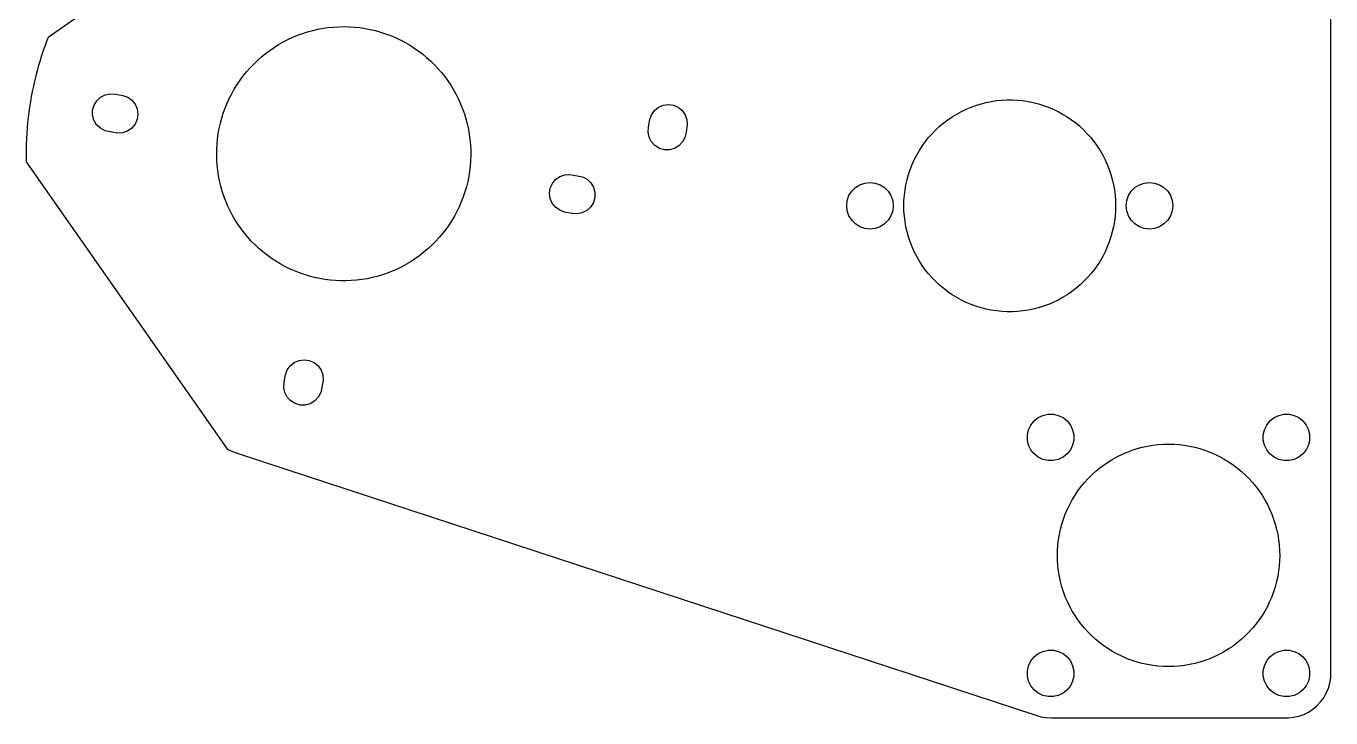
# Model space of a CAD drawing. Header units: metres. Extents: x -114 to 9, y -244 to -120.
# Drawn here: x -113.9 to 9.3, y -243.6 to -178.3 of the extents above; entities that cross this region are included whole.
import ezdxf

# ---------------------------------------------------------------- set-up
doc = ezdxf.new("R2010")
doc.units = ezdxf.units.M

msp = doc.modelspace()

# ---------------------------------------------------------------- linework, layer by layer
for p, q in [((-81.2225, -157.945), (-111.828, -179.375)), ((9.33646, -239.325), (9.33646, -173.325)), ((-86.8357, -178.704), (-86.3491, -178.592)), ((-86.3491, -178.592), (-85.8583, -178.5)), ((-85.8583, -178.5), (-85.3641, -178.429)), ((-85.3641, -178.429), (-84.8673, -178.379)), ((-84.8673, -178.379), (-84.3689, -178.349)), ((-84.3689, -178.349), (-83.8697, -178.34)), ((-83.8697, -178.34), (-83.3706, -178.352)), ((-83.3706, -178.352), (-82.8723, -178.385)), ((-82.8723, -178.385), (-82.3759, -178.438)), ((-82.3759, -178.438), (-81.8821, -178.512)), ((-81.8821, -178.512), (-81.3918, -178.606)), ((-81.3918, -178.606), (-80.9059, -178.721)), ((-111.938, -179.657), (-112.112, -180.125)), ((-111.828, -179.375), (-111.938, -179.657)), ((-90.0539, -180.036), (-89.6199, -179.789)), ((-89.6199, -179.789), (-89.1761, -179.56)), ((-89.1761, -179.56), (-88.7231, -179.35)), ((-88.7231, -179.35), (-88.2617, -179.159)), ((-88.2617, -179.159), (-87.7928, -178.988)), ((-87.7928, -178.988), (-87.3172, -178.836)), ((-87.3172, -178.836), (-86.8357, -178.704)), ((-80.9059, -178.721), (-80.4251, -178.856)), ((-80.4251, -178.856), (-79.9504, -179.01)), ((-79.9504, -179.01), (-79.4825, -179.185)), ((-79.4825, -179.185), (-79.0223, -179.378)), ((-79.0223, -179.378), (-78.5705, -179.591)), ((-78.5705, -179.591), (-78.128, -179.822)), ((-78.128, -179.822), (-77.6954, -180.071)), ((-112.437, -181.071), (-112.587, -181.548)), ((-112.278, -180.597), (-112.437, -181.071)), ((-112.112, -180.125), (-112.278, -180.597)), ((-91.6761, -181.197), (-91.289, -180.882)), ((-91.289, -180.882), (-90.8892, -180.583)), ((-90.8892, -180.583), (-90.4772, -180.3)), ((-90.4772, -180.3), (-90.0539, -180.036)), ((-77.6954, -180.071), (-77.2736, -180.339)), ((-77.2736, -180.339), (-76.8633, -180.623)), ((-76.8633, -180.623), (-76.4652, -180.924)), ((-76.4652, -180.924), (-76.0799, -181.242)), ((-112.73, -182.027), (-112.864, -182.509)), ((-112.587, -181.548), (-112.73, -182.027)), ((-93.0835, -182.611), (-92.7541, -182.236)), ((-92.7541, -182.236), (-92.4093, -181.875)), ((-92.4093, -181.875), (-92.0497, -181.528)), ((-92.0497, -181.528), (-91.6761, -181.197)), ((-76.0799, -181.242), (-75.7082, -181.575)), ((-75.7082, -181.575), (-75.3507, -181.924)), ((-75.3507, -181.924), (-75.008, -182.287)), ((-75.008, -182.287), (-74.6807, -182.664)), ((-113.109, -183.478), (-113.219, -183.966)), ((-112.991, -182.992), (-113.109, -183.478)), ((-112.864, -182.509), (-112.991, -182.992)), ((-93.9745, -183.814), (-93.6943, -183.401)), ((-93.6943, -183.401), (-93.3971, -182.999)), ((-93.3971, -182.999), (-93.0835, -182.611)), ((-74.6807, -182.664), (-74.3694, -183.054)), ((-74.3694, -183.054), (-74.0746, -183.457)), ((-74.0746, -183.457), (-73.7968, -183.872)), ((-113.321, -184.455), (-113.415, -184.946)), ((-113.219, -183.966), (-113.321, -184.455)), ((-106.872, -184.998), (-106.436, -184.774)), ((-106.436, -184.774), (-105.956, -184.676)), ((-105.956, -184.676), (-105.467, -184.711)), ((-105.467, -184.711), (-104.771, -184.834)), ((-104.771, -184.834), (-104.309, -185)), ((-94.7087, -185.118), (-94.4821, -184.674)), ((-94.4821, -184.674), (-94.2372, -184.238)), ((-94.2372, -184.238), (-93.9745, -183.814)), ((-73.7968, -183.872), (-73.5364, -184.298)), ((-73.5364, -184.298), (-73.2941, -184.735)), ((-73.2941, -184.735), (-73.0701, -185.181)), ((-113.579, -185.933), (-113.648, -186.428)), ((-113.501, -185.439), (-113.579, -185.933)), ((-113.415, -184.946), (-113.501, -185.439)), ((-107.622, -186.221), (-107.488, -185.749)), ((-107.488, -185.749), (-107.232, -185.331)), ((-107.232, -185.331), (-106.872, -184.998)), ((-104.309, -185), (-103.91, -185.284)), ((-103.91, -185.284), (-103.602, -185.666)), ((-103.602, -185.666), (-103.408, -186.116)), ((-95.2748, -186.504), (-95.1054, -186.035)), ((-95.1054, -186.035), (-94.9165, -185.572)), ((-94.9165, -185.572), (-94.7087, -185.118)), ((-73.0701, -185.181), (-72.8648, -185.636)), ((-72.8648, -185.636), (-72.6787, -186.099)), ((-54.5559, -186.256), (-54.1744, -185.948)), ((-54.1744, -185.948), (-53.7241, -185.754)), ((-53.7241, -185.754), (-53.2382, -185.689)), ((-53.2382, -185.689), (-52.7528, -185.758)), ((-52.7528, -185.758), (-52.3039, -185.955)), ((-52.3039, -185.955), (-51.9249, -186.266)), ((-25.1129, -186.135), (-24.6534, -185.941)), ((-24.6534, -185.941), (-24.1849, -185.771)), ((-24.1849, -185.771), (-23.7084, -185.624)), ((-23.7084, -185.624), (-23.2252, -185.501)), ((-23.2252, -185.501), (-22.7365, -185.402)), ((-22.7365, -185.402), (-22.2434, -185.328)), ((-22.2434, -185.328), (-21.7473, -185.278)), ((-21.7473, -185.278), (-21.2493, -185.253)), ((-21.2493, -185.253), (-20.7507, -185.253)), ((-20.7507, -185.253), (-20.2527, -185.278)), ((-20.2527, -185.278), (-19.7566, -185.328)), ((-19.7566, -185.328), (-19.2635, -185.402)), ((-19.2635, -185.402), (-18.7748, -185.501)), ((-18.7748, -185.501), (-18.2916, -185.624)), ((-18.2916, -185.624), (-17.8151, -185.771)), ((-17.8151, -185.771), (-17.3466, -185.941)), ((-17.3466, -185.941), (-16.8871, -186.135)), ((-113.709, -186.924), (-113.762, -187.421)), ((-113.648, -186.428), (-113.709, -186.924)), ((-107.624, -186.711), (-107.622, -186.221)), ((-107.494, -187.183), (-107.624, -186.711)), ((-107.24, -187.603), (-107.494, -187.183)), ((-103.412, -187.087), (-103.609, -187.536)), ((-103.344, -186.602), (-103.412, -187.087)), ((-103.408, -186.116), (-103.344, -186.602)), ((-95.5543, -187.463), (-95.4245, -186.981)), ((-95.4245, -186.981), (-95.2748, -186.504)), ((-72.6787, -186.099), (-72.512, -186.57)), ((-72.512, -186.57), (-72.3651, -187.047)), ((-72.3651, -187.047), (-72.2381, -187.53)), ((-55.1288, -187.813), (-55.006, -187.116)), ((-55.006, -187.116), (-54.8401, -186.655)), ((-54.8401, -186.655), (-54.5559, -186.256)), ((-51.9249, -186.266), (-51.6437, -186.667)), ((-51.6437, -186.667), (-51.4813, -187.13)), ((-51.4813, -187.13), (-51.4497, -187.619)), ((-27.2349, -187.432), (-26.8374, -187.131)), ((-26.8374, -187.131), (-26.4255, -186.85)), ((-26.4255, -186.85), (-26, -186.59)), ((-26, -186.59), (-25.5621, -186.351)), ((-25.5621, -186.351), (-25.1129, -186.135)), ((-16.8871, -186.135), (-16.4379, -186.351)), ((-16.4379, -186.351), (-16, -186.59)), ((-16, -186.59), (-15.5745, -186.85)), ((-15.5745, -186.85), (-15.1626, -187.131)), ((-15.1626, -187.131), (-14.7651, -187.432)), ((-113.843, -188.418), (-113.871, -188.917)), ((-113.807, -187.919), (-113.843, -188.418)), ((-113.762, -187.421), (-113.807, -187.919)), ((-106.883, -187.939), (-107.24, -187.603)), ((-106.449, -188.166), (-106.883, -187.939)), ((-105.969, -188.268), (-106.449, -188.166)), ((-105.273, -188.391), (-105.969, -188.268)), ((-104.784, -188.359), (-105.273, -188.391)), ((-104.321, -188.197), (-104.784, -188.359)), ((-103.92, -187.915), (-104.321, -188.197)), ((-103.609, -187.536), (-103.92, -187.915)), ((-95.8219, -188.936), (-95.7531, -188.441)), ((-95.7531, -188.441), (-95.6639, -187.95)), ((-95.6639, -187.95), (-95.5543, -187.463)), ((-72.2381, -187.53), (-72.1313, -188.018)), ((-72.1313, -188.018), (-72.0448, -188.51)), ((-72.0448, -188.51), (-71.979, -189.005)), ((-55.1641, -188.301), (-55.1288, -187.813)), ((-55.0662, -188.782), (-55.1641, -188.301)), ((-51.5725, -188.315), (-51.674, -188.795)), ((-51.4497, -187.619), (-51.5725, -188.315)), ((-28.6604, -188.822), (-28.3305, -188.448)), ((-28.3305, -188.448), (-27.9824, -188.091)), ((-27.9824, -188.091), (-27.6169, -187.752)), ((-27.6169, -187.752), (-27.2349, -187.432)), ((-14.7651, -187.432), (-14.3831, -187.752)), ((-14.3831, -187.752), (-14.0176, -188.091)), ((-14.0176, -188.091), (-13.6695, -188.448)), ((-13.6695, -188.448), (-13.3396, -188.822)), ((-113.89, -189.417), (-113.901, -189.917)), ((-113.871, -188.917), (-113.89, -189.417)), ((-95.8974, -189.931), (-95.87, -189.433)), ((-95.87, -189.433), (-95.8219, -188.936)), ((-71.979, -189.005), (-71.9337, -189.502)), ((-71.9337, -189.502), (-71.9092, -190)), ((-54.8423, -189.218), (-55.0662, -188.782)), ((-54.5091, -189.577), (-54.8423, -189.218)), ((-54.0912, -189.834), (-54.5091, -189.577)), ((-52.2372, -189.586), (-52.657, -189.839)), ((-51.9012, -189.229), (-52.2372, -189.586)), ((-51.674, -188.795), (-51.9012, -189.229)), ((-29.5329, -190.036), (-29.2624, -189.617)), ((-29.2624, -189.617), (-28.9713, -189.212)), ((-28.9713, -189.212), (-28.6604, -188.822)), ((-13.3396, -188.822), (-13.0287, -189.212)), ((-13.0287, -189.212), (-12.7376, -189.617)), ((-12.7376, -189.617), (-12.4671, -190.036)), ((-113.901, -189.917), (-113.904, -190.417)), ((-113.904, -190.417), (-113.899, -190.917)), ((-113.899, -190.917), (-113.894, -191.097)), ((-95.904, -190.43), (-95.8974, -189.931)), ((-95.8899, -190.929), (-95.904, -190.43)), ((-95.855, -191.428), (-95.8899, -190.929)), ((-71.9225, -190.999), (-71.9602, -191.497)), ((-71.9054, -190.5), (-71.9225, -190.999)), ((-71.9092, -190), (-71.9054, -190.5)), ((-53.6197, -189.968), (-54.0912, -189.834)), ((-53.1295, -189.97), (-53.6197, -189.968)), ((-52.657, -189.839), (-53.1295, -189.97)), ((-30.2148, -191.366), (-30.0097, -190.911)), ((-30.0097, -190.911), (-29.7822, -190.467)), ((-29.7822, -190.467), (-29.5329, -190.036)), ((-12.4671, -190.036), (-12.2178, -190.467)), ((-12.2178, -190.467), (-11.9903, -190.911)), ((-11.9903, -190.911), (-11.7852, -191.366)), ((-113.894, -191.097), (-94.8725, -218.262)), ((-95.7994, -191.924), (-95.855, -191.428)), ((-95.7233, -192.417), (-95.7994, -191.924)), ((-72.0187, -191.992), (-72.0977, -192.485)), ((-71.9602, -191.497), (-72.0187, -191.992)), ((-30.5557, -192.302), (-30.3969, -191.83)), ((-30.3969, -191.83), (-30.2148, -191.366)), ((-11.7852, -191.366), (-11.6031, -191.83)), ((-11.6031, -191.83), (-11.4443, -192.302)), ((-95.6266, -192.907), (-95.7233, -192.417)), ((-95.5097, -193.392), (-95.6266, -192.907)), ((-95.3727, -193.873), (-95.5097, -193.392)), ((-72.3169, -193.459), (-72.4566, -193.939)), ((-72.1971, -192.975), (-72.3169, -193.459)), ((-72.0977, -192.485), (-72.1971, -192.975)), ((-64.3967, -193.593), (-64.1997, -193.144)), ((-64.1997, -193.144), (-63.8889, -192.765)), ((-63.8889, -192.765), (-63.4873, -192.484)), ((-63.4873, -192.484), (-63.0248, -192.322)), ((-63.0248, -192.322), (-62.5356, -192.29)), ((-62.5356, -192.29), (-61.8393, -192.413)), ((-61.8393, -192.413), (-61.3597, -192.514)), ((-61.3597, -192.514), (-60.9253, -192.741)), ((-60.9253, -192.741), (-60.5683, -193.077)), ((-60.5683, -193.077), (-60.3152, -193.497)), ((-35.5717, -193.53), (-35.1545, -193.268)), ((-35.1545, -193.268), (-34.6895, -193.105)), ((-34.6895, -193.105), (-34.2, -193.05)), ((-34.2, -193.05), (-33.7104, -193.105)), ((-33.7104, -193.105), (-33.2455, -193.268)), ((-33.2455, -193.268), (-32.8283, -193.53)), ((-30.8883, -193.76), (-30.8017, -193.269)), ((-30.8017, -193.269), (-30.6908, -192.782)), ((-30.6908, -192.782), (-30.5557, -192.302)), ((-11.4443, -192.302), (-11.3092, -192.782)), ((-11.3092, -192.782), (-11.1983, -193.269)), ((-11.1983, -193.269), (-11.1117, -193.76)), ((-9.17168, -193.53), (-8.75453, -193.268)), ((-8.75453, -193.268), (-8.28954, -193.105)), ((-8.28954, -193.105), (-7.79999, -193.05)), ((-7.79999, -193.05), (-7.31044, -193.105)), ((-7.31044, -193.105), (-6.84544, -193.268)), ((-6.84544, -193.268), (-6.42831, -193.53)), ((-95.2159, -194.347), (-95.3727, -193.873)), ((-95.0394, -194.814), (-95.2159, -194.347)), ((-72.6163, -194.412), (-72.7954, -194.878)), ((-72.4566, -193.939), (-72.6163, -194.412)), ((-64.4653, -194.078), (-64.3967, -193.593)), ((-64.4004, -194.564), (-64.4653, -194.078)), ((-64.2068, -195.015), (-64.4004, -194.564)), ((-60.1866, -194.46), (-60.3207, -194.931)), ((-60.3152, -193.497), (-60.1848, -193.97)), ((-60.1848, -193.97), (-60.1866, -194.46)), ((-36.3448, -194.76), (-36.1821, -194.295)), ((-36.1821, -194.295), (-35.92, -193.878)), ((-35.92, -193.878), (-35.5717, -193.53)), ((-32.8283, -193.53), (-32.48, -193.878)), ((-32.48, -193.878), (-32.2179, -194.295)), ((-32.2179, -194.295), (-32.0551, -194.76)), ((-30.9876, -194.752), (-30.9503, -194.254)), ((-30.9503, -194.254), (-30.8883, -193.76)), ((-11.1117, -193.76), (-11.0497, -194.254)), ((-11.0497, -194.254), (-11.0124, -194.752)), ((-9.94484, -194.76), (-9.78212, -194.295)), ((-9.78212, -194.295), (-9.52002, -193.878)), ((-9.52002, -193.878), (-9.17168, -193.53)), ((-6.42831, -193.53), (-6.07997, -193.878)), ((-6.07997, -193.878), (-5.81786, -194.295)), ((-5.81786, -194.295), (-5.65515, -194.76)), ((-94.8437, -195.273), (-95.0394, -194.814)), ((-94.629, -195.724), (-94.8437, -195.273)), ((-94.3958, -196.165), (-94.629, -195.724)), ((-73.211, -195.786), (-73.4468, -196.226)), ((-72.9938, -195.336), (-73.211, -195.786)), ((-72.7954, -194.878), (-72.9938, -195.336)), ((-63.8988, -195.396), (-64.2068, -195.015)), ((-63.4995, -195.68), (-63.8988, -195.396)), ((-63.0382, -195.846), (-63.4995, -195.68)), ((-62.3418, -195.969), (-63.0382, -195.846)), ((-61.3726, -195.906), (-61.8529, -196.004)), ((-60.9365, -195.682), (-61.3726, -195.906)), ((-60.577, -195.349), (-60.9365, -195.682)), ((-60.3207, -194.931), (-60.577, -195.349)), ((-36.4, -195.25), (-36.3448, -194.76)), ((-36.3448, -195.74), (-36.4, -195.25)), ((-36.1821, -196.205), (-36.3448, -195.74)), ((-32.0551, -195.74), (-32.2179, -196.205)), ((-32.0551, -194.76), (-32, -195.25)), ((-32, -195.25), (-32.0551, -195.74)), ((-31, -195.25), (-30.9876, -194.752)), ((-30.9876, -195.748), (-31, -195.25)), ((-30.9503, -196.246), (-30.9876, -195.748)), ((-11.0124, -195.748), (-11.0497, -196.246)), ((-11.0124, -194.752), (-11, -195.25)), ((-11, -195.25), (-11.0124, -195.748)), ((-10, -195.25), (-9.94484, -194.76)), ((-9.94484, -195.74), (-10, -195.25)), ((-9.78212, -196.205), (-9.94484, -195.74)), ((-5.65515, -195.74), (-5.81786, -196.205)), ((-5.65515, -194.76), (-5.59999, -195.25)), ((-5.59999, -195.25), (-5.65515, -195.74)), ((-94.1444, -196.597), (-94.3958, -196.165)), ((-93.8753, -197.017), (-94.1444, -196.597)), ((-93.5889, -197.426), (-93.8753, -197.017)), ((-73.9722, -197.075), (-74.261, -197.482)), ((-73.7007, -196.656), (-73.9722, -197.075)), ((-73.4468, -196.226), (-73.7007, -196.656)), ((-61.8529, -196.004), (-62.3418, -195.969)), ((-35.92, -196.622), (-36.1821, -196.205)), ((-35.5717, -196.97), (-35.92, -196.622)), ((-35.1545, -197.232), (-35.5717, -196.97)), ((-32.8283, -196.97), (-33.2455, -197.232)), ((-32.48, -196.622), (-32.8283, -196.97)), ((-32.2179, -196.205), (-32.48, -196.622)), ((-30.8883, -196.74), (-30.9503, -196.246)), ((-30.8017, -197.231), (-30.8883, -196.74)), ((-11.1117, -196.74), (-11.1983, -197.231)), ((-11.0497, -196.246), (-11.1117, -196.74)), ((-9.52002, -196.622), (-9.78212, -196.205)), ((-9.17168, -196.97), (-9.52002, -196.622)), ((-8.75453, -197.232), (-9.17168, -196.97)), ((-6.42831, -196.97), (-6.84544, -197.232)), ((-6.07997, -196.622), (-6.42831, -196.97)), ((-5.81786, -196.205), (-6.07997, -196.622)), ((-93.2857, -197.823), (-93.5889, -197.426)), ((-92.9664, -198.207), (-93.2857, -197.823)), ((-92.6313, -198.577), (-92.9664, -198.207)), ((-74.888, -198.259), (-75.2252, -198.627)), ((-74.5664, -197.877), (-74.888, -198.259)), ((-74.261, -197.482), (-74.5664, -197.877)), ((-34.6895, -197.395), (-35.1545, -197.232)), ((-34.2, -197.45), (-34.6895, -197.395)), ((-33.7104, -197.395), (-34.2, -197.45)), ((-33.2455, -197.232), (-33.7104, -197.395)), ((-30.6908, -197.718), (-30.8017, -197.231)), ((-30.5557, -198.198), (-30.6908, -197.718)), ((-30.3969, -198.67), (-30.5557, -198.198)), ((-11.4443, -198.198), (-11.6031, -198.67)), ((-11.3092, -197.718), (-11.4443, -198.198)), ((-11.1983, -197.231), (-11.3092, -197.718)), ((-8.28954, -197.395), (-8.75453, -197.232)), ((-7.79999, -197.45), (-8.28954, -197.395)), ((-7.31044, -197.395), (-7.79999, -197.45)), ((-6.84544, -197.232), (-7.31044, -197.395)), ((-92.2811, -198.933), (-92.6313, -198.577)), ((-91.9164, -199.274), (-92.2811, -198.933)), ((-91.5379, -199.599), (-91.9164, -199.274)), ((-91.1461, -199.909), (-91.5379, -199.599)), ((-76.3245, -199.643), (-76.7181, -199.95)), ((-75.9441, -199.32), (-76.3245, -199.643)), ((-75.5775, -198.981), (-75.9441, -199.32)), ((-75.2252, -198.627), (-75.5775, -198.981)), ((-30.2148, -199.134), (-30.3969, -198.67)), ((-30.0097, -199.589), (-30.2148, -199.134)), ((-29.7822, -200.033), (-30.0097, -199.589)), ((-11.9903, -199.589), (-12.2178, -200.033)), ((-11.7852, -199.134), (-11.9903, -199.589)), ((-11.6031, -198.67), (-11.7852, -199.134)), ((-90.7418, -200.202), (-91.1461, -199.909)), ((-90.3256, -200.478), (-90.7418, -200.202)), ((-89.8984, -200.736), (-90.3256, -200.478)), ((-89.4607, -200.976), (-89.8984, -200.736)), ((-77.9706, -200.77), (-78.4096, -201.008)), ((-77.5418, -200.515), (-77.9706, -200.77)), ((-77.1241, -200.241), (-77.5418, -200.515)), ((-76.7181, -199.95), (-77.1241, -200.241)), ((-29.5329, -200.464), (-29.7822, -200.033)), ((-29.2624, -200.883), (-29.5329, -200.464)), ((-12.4671, -200.464), (-12.7376, -200.883)), ((-12.2178, -200.033), (-12.4671, -200.464)), ((-89.0135, -201.198), (-89.4607, -200.976)), ((-88.5574, -201.401), (-89.0135, -201.198)), ((-88.0932, -201.585), (-88.5574, -201.401)), ((-87.6218, -201.75), (-88.0932, -201.585)), ((-87.144, -201.895), (-87.6218, -201.75)), ((-86.6605, -202.019), (-87.144, -201.895)), ((-86.1723, -202.124), (-86.6605, -202.019)), ((-81.2158, -202.035), (-81.7046, -202.137)), ((-80.7316, -201.913), (-81.2158, -202.035)), ((-80.2529, -201.771), (-80.7316, -201.913)), ((-79.7806, -201.609), (-80.2529, -201.771)), ((-79.3154, -201.428), (-79.7806, -201.609)), ((-78.8581, -201.228), (-79.3154, -201.428)), ((-78.4096, -201.008), (-78.8581, -201.228)), ((-28.9713, -201.288), (-29.2624, -200.883)), ((-28.6604, -201.678), (-28.9713, -201.288)), ((-28.3305, -202.052), (-28.6604, -201.678)), ((-27.9824, -202.409), (-28.3305, -202.052)), ((-13.6695, -202.052), (-14.0176, -202.409)), ((-13.3396, -201.678), (-13.6695, -202.052)), ((-13.0287, -201.288), (-13.3396, -201.678)), ((-12.7376, -200.883), (-13.0287, -201.288)), ((-85.6801, -202.208), (-86.1723, -202.124)), ((-85.1849, -202.272), (-85.6801, -202.208)), ((-84.6875, -202.315), (-85.1849, -202.272)), ((-84.1887, -202.337), (-84.6875, -202.315)), ((-83.6894, -202.338), (-84.1887, -202.337)), ((-83.1905, -202.319), (-83.6894, -202.338)), ((-82.6928, -202.279), (-83.1905, -202.319)), ((-82.1972, -202.218), (-82.6928, -202.279)), ((-81.7046, -202.137), (-82.1972, -202.218)), ((-27.6169, -202.748), (-27.9824, -202.409)), ((-27.2349, -203.068), (-27.6169, -202.748)), ((-26.8374, -203.369), (-27.2349, -203.068)), ((-14.7651, -203.068), (-15.1626, -203.369)), ((-14.3831, -202.748), (-14.7651, -203.068)), ((-14.0176, -202.409), (-14.3831, -202.748)), ((-26.4255, -203.65), (-26.8374, -203.369)), ((-26, -203.91), (-26.4255, -203.65)), ((-25.5621, -204.149), (-26, -203.91)), ((-25.1129, -204.365), (-25.5621, -204.149)), ((-24.6534, -204.559), (-25.1129, -204.365)), ((-24.1849, -204.729), (-24.6534, -204.559)), ((-17.3466, -204.559), (-17.8151, -204.729)), ((-16.8871, -204.365), (-17.3466, -204.559)), ((-16.4379, -204.149), (-16.8871, -204.365)), ((-16, -203.91), (-16.4379, -204.149)), ((-15.5745, -203.65), (-16, -203.91)), ((-15.1626, -203.369), (-15.5745, -203.65)), ((-23.7084, -204.876), (-24.1849, -204.729)), ((-23.2252, -204.999), (-23.7084, -204.876)), ((-22.7365, -205.098), (-23.2252, -204.999)), ((-22.2434, -205.172), (-22.7365, -205.098)), ((-21.7473, -205.222), (-22.2434, -205.172)), ((-21.2493, -205.247), (-21.7473, -205.222)), ((-20.7507, -205.247), (-21.2493, -205.247)), ((-20.2527, -205.222), (-20.7507, -205.247)), ((-19.7566, -205.172), (-20.2527, -205.222)), ((-19.2635, -205.098), (-19.7566, -205.172)), ((-18.7748, -204.999), (-19.2635, -205.098)), ((-18.2916, -204.876), (-18.7748, -204.999)), ((-17.8151, -204.729), (-18.2916, -204.876)), ((-89.2444, -210.745), (-88.9603, -210.346)), ((-88.9603, -210.346), (-88.5788, -210.038)), ((-88.5788, -210.038), (-88.1285, -209.844)), ((-88.1285, -209.844), (-87.6426, -209.779)), ((-87.6426, -209.779), (-87.1572, -209.848)), ((-87.1572, -209.848), (-86.7083, -210.045)), ((-86.7083, -210.045), (-86.3293, -210.356)), ((-86.3293, -210.356), (-86.0481, -210.757)), ((-89.5685, -212.392), (-89.5331, -211.903)), ((-89.5331, -211.903), (-89.4104, -211.206)), ((-89.4104, -211.206), (-89.2444, -210.745)), ((-86.0481, -210.757), (-85.8857, -211.22)), ((-85.8541, -211.709), (-85.9769, -212.405)), ((-85.8857, -211.22), (-85.8541, -211.709)), ((-89.4705, -212.872), (-89.5685, -212.392)), ((-89.2467, -213.308), (-89.4705, -212.872)), ((-86.0784, -212.885), (-86.3056, -213.319)), ((-85.9769, -212.405), (-86.0784, -212.885)), ((-88.9135, -213.668), (-89.2467, -213.308)), ((-88.4956, -213.924), (-88.9135, -213.668)), ((-88.0241, -214.058), (-88.4956, -213.924)), ((-87.5339, -214.06), (-88.0241, -214.058)), ((-87.0613, -213.929), (-87.5339, -214.06)), ((-86.6415, -213.676), (-87.0613, -213.929)), ((-86.3056, -213.319), (-86.6415, -213.676)), ((-18.9997, -215.943), (-18.6926, -215.557)), ((-18.6926, -215.557), (-18.3074, -215.25)), ((-18.3074, -215.25), (-17.8635, -215.037)), ((-17.8635, -215.037), (-17.3832, -214.927)), ((-17.3832, -214.927), (-16.8906, -214.927)), ((-16.8906, -214.927), (-16.4103, -215.037)), ((-16.4103, -215.037), (-15.9665, -215.25)), ((-15.9665, -215.25), (-15.5813, -215.557)), ((-15.5813, -215.557), (-15.2741, -215.943)), ((3.27412, -215.943), (3.58128, -215.557)), ((3.58128, -215.557), (3.96646, -215.25)), ((3.96646, -215.25), (4.41031, -215.037)), ((4.41031, -215.037), (4.89061, -214.927)), ((4.89061, -214.927), (5.38324, -214.927)), ((5.38324, -214.927), (5.86354, -215.037)), ((5.86354, -215.037), (6.30739, -215.25)), ((6.30739, -215.25), (6.69257, -215.557)), ((6.69257, -215.557), (6.99971, -215.943)), ((-19.3231, -216.867), (-19.2135, -216.386)), ((-19.3231, -217.359), (-19.3231, -216.867)), ((-19.2135, -216.386), (-18.9997, -215.943)), ((-15.2741, -215.943), (-15.0604, -216.386)), ((-15.0604, -216.386), (-14.9508, -216.867)), ((-14.9508, -216.867), (-14.9508, -217.359)), ((2.95076, -216.867), (3.06038, -216.386)), ((2.95076, -217.359), (2.95076, -216.867)), ((3.06038, -216.386), (3.27412, -215.943)), ((6.99971, -215.943), (7.21347, -216.386)), ((7.21347, -216.386), (7.32309, -216.867)), ((7.32309, -216.867), (7.32309, -217.359)), ((-19.2135, -217.84), (-19.3231, -217.359)), ((-18.9997, -218.284), (-19.2135, -217.84)), ((-15.0604, -217.84), (-15.2741, -218.284)), ((-14.9508, -217.359), (-15.0604, -217.84)), ((-8.95819, -218.175), (-8.47546, -218.046)), ((-8.47546, -218.046), (-7.98714, -217.94)), ((-7.98714, -217.94), (-7.49429, -217.857)), ((-7.49429, -217.857), (-6.99808, -217.798)), ((-6.99808, -217.798), (-6.4996, -217.762)), ((-6.4996, -217.762), (-6, -217.75)), ((-6, -217.75), (-5.50038, -217.762)), ((-5.50038, -217.762), (-5.00191, -217.798)), ((-5.00191, -217.798), (-4.50569, -217.857)), ((-4.50569, -217.857), (-4.01285, -217.94)), ((-4.01285, -217.94), (-3.52452, -218.046)), ((-3.52452, -218.046), (-3.04181, -218.175)), ((3.06038, -217.84), (2.95076, -217.359)), ((3.27412, -218.284), (3.06038, -217.84)), ((7.21347, -217.84), (6.99971, -218.284)), ((7.32309, -217.359), (7.21347, -217.84)), ((-94.8725, -218.262), (-94.7047, -218.329)), ((-94.7047, -218.329), (-94.2367, -218.505)), ((-94.2367, -218.505), (-93.7659, -218.673)), ((-93.7659, -218.673), (-93.2924, -218.833)), ((-93.2924, -218.833), (-18.5409, -243.345)), ((-18.6926, -218.669), (-18.9997, -218.284)), ((-18.3074, -218.976), (-18.6926, -218.669)), ((-17.8635, -219.19), (-18.3074, -218.976)), ((-17.3832, -219.299), (-17.8635, -219.19)), ((-16.8906, -219.299), (-17.3832, -219.299)), ((-16.4103, -219.19), (-16.8906, -219.299)), ((-15.9665, -218.976), (-16.4103, -219.19)), ((-15.5813, -218.669), (-15.9665, -218.976)), ((-15.2741, -218.284), (-15.5813, -218.669)), ((-11.6767, -219.417), (-11.25, -219.157)), ((-11.25, -219.157), (-10.8114, -218.917)), ((-10.8114, -218.917), (-10.3618, -218.699)), ((-10.3618, -218.699), (-9.90245, -218.502)), ((-9.90245, -218.502), (-9.4342, -218.327)), ((-9.4342, -218.327), (-8.95819, -218.175)), ((-3.04181, -218.175), (-2.56578, -218.327)), ((-2.56578, -218.327), (-2.09753, -218.502)), ((-2.09753, -218.502), (-1.63814, -218.699)), ((-1.63814, -218.699), (-1.18861, -218.917)), ((-1.18861, -218.917), (-0.75, -219.157)), ((-0.75, -219.157), (-0.32326, -219.417)), ((3.58128, -218.669), (3.27412, -218.284)), ((3.96646, -218.976), (3.58128, -218.669)), ((4.41031, -219.19), (3.96646, -218.976)), ((4.89061, -219.299), (4.41031, -219.19)), ((5.38324, -219.299), (4.89061, -219.299)), ((5.86354, -219.19), (5.38324, -219.299)), ((6.30739, -218.976), (5.86354, -219.19)), ((6.69257, -218.669), (6.30739, -218.976)), ((6.99971, -218.284), (6.69257, -218.669)), ((-13.2458, -220.651), (-12.876, -220.315)), ((-12.876, -220.315), (-12.4907, -219.996)), ((-12.4907, -219.996), (-12.0906, -219.697)), ((-12.0906, -219.697), (-11.6767, -219.417)), ((-0.32326, -219.417), (0.09059, -219.697)), ((0.09059, -219.697), (0.49066, -219.996)), ((0.49066, -219.996), (0.87604, -220.315)), ((0.87604, -220.315), (1.24582, -220.651)), ((-14.553, -222.159), (-14.2536, -221.759)), ((-14.2536, -221.759), (-13.9354, -221.374)), ((-13.9354, -221.374), (-13.5992, -221.004)), ((-13.5992, -221.004), (-13.2458, -220.651)), ((1.24582, -220.651), (1.5992, -221.004)), ((1.5992, -221.004), (1.93536, -221.374)), ((1.93536, -221.374), (2.25356, -221.759)), ((2.25356, -221.759), (2.55304, -222.159)), ((-15.3328, -223.439), (-15.0933, -223)), ((-15.0933, -223), (-14.8332, -222.573)), ((-14.8332, -222.573), (-14.553, -222.159)), ((2.55304, -222.159), (2.83316, -222.573)), ((2.83316, -222.573), (3.09326, -223)), ((3.09326, -223), (3.33276, -223.439)), ((-15.7478, -224.348), (-15.5511, -223.888)), ((-15.5511, -223.888), (-15.3328, -223.439)), ((3.33276, -223.439), (3.55113, -223.888)), ((3.55113, -223.888), (3.74785, -224.348)), ((-16.204, -225.775), (-16.0747, -225.292)), ((-16.0747, -225.292), (-15.9225, -224.816)), ((-15.9225, -224.816), (-15.7478, -224.348)), ((3.74785, -224.348), (3.9225, -224.816)), ((3.9225, -224.816), (4.07466, -225.292)), ((4.07466, -225.292), (4.20401, -225.775)), ((-16.4525, -227.252), (-16.3931, -226.756)), ((-16.3931, -226.756), (-16.3102, -226.263)), ((-16.3102, -226.263), (-16.204, -225.775)), ((4.20401, -225.775), (4.31024, -226.263)), ((4.31024, -226.263), (4.39311, -226.756)), ((4.39311, -226.756), (4.45245, -227.252)), ((-16.5, -228.25), (-16.4881, -227.75)), ((-16.4881, -227.75), (-16.4525, -227.252)), ((4.45245, -227.252), (4.4881, -227.75)), ((4.4881, -227.75), (4.5, -228.25)), ((-16.4881, -228.75), (-16.5, -228.25)), ((-16.4525, -229.248), (-16.4881, -228.75)), ((4.4881, -228.75), (4.45245, -229.248)), ((4.5, -228.25), (4.4881, -228.75)), ((-16.3931, -229.744), (-16.4525, -229.248)), ((-16.3102, -230.237), (-16.3931, -229.744)), ((-16.204, -230.725), (-16.3102, -230.237)), ((4.31024, -230.237), (4.20401, -230.725)), ((4.39311, -229.744), (4.31024, -230.237)), ((4.45245, -229.248), (4.39311, -229.744)), ((-16.0747, -231.208), (-16.204, -230.725)), ((-15.9225, -231.684), (-16.0747, -231.208)), ((-15.7478, -232.152), (-15.9225, -231.684)), ((3.9225, -231.684), (3.74785, -232.152)), ((4.07466, -231.208), (3.9225, -231.684)), ((4.20401, -230.725), (4.07466, -231.208)), ((-15.5511, -232.612), (-15.7478, -232.152)), ((-15.3328, -233.061), (-15.5511, -232.612)), ((3.55113, -232.612), (3.33276, -233.061)), ((3.74785, -232.152), (3.55113, -232.612)), ((-15.0933, -233.5), (-15.3328, -233.061)), ((-14.8332, -233.927), (-15.0933, -233.5)), ((-14.553, -234.341), (-14.8332, -233.927)), ((2.83316, -233.927), (2.55304, -234.341)), ((3.09326, -233.5), (2.83316, -233.927)), ((3.33276, -233.061), (3.09326, -233.5)), ((-14.2536, -234.741), (-14.553, -234.341)), ((-13.9354, -235.126), (-14.2536, -234.741)), ((-13.5992, -235.496), (-13.9354, -235.126)), ((1.93536, -235.126), (1.5992, -235.496)), ((2.25356, -234.741), (1.93536, -235.126)), ((2.55304, -234.341), (2.25356, -234.741)), ((-13.2458, -235.849), (-13.5992, -235.496)), ((-12.876, -236.185), (-13.2458, -235.849)), ((-12.4907, -236.504), (-12.876, -236.185)), ((-12.0906, -236.803), (-12.4907, -236.504)), ((0.49066, -236.504), (0.09059, -236.803)), ((0.87604, -236.185), (0.49066, -236.504)), ((1.24582, -235.849), (0.87604, -236.185)), ((1.5992, -235.496), (1.24582, -235.849)), ((-18.9997, -238.216), (-18.6926, -237.831)), ((-18.6926, -237.831), (-18.3074, -237.524)), ((-18.3074, -237.524), (-17.8635, -237.31)), ((-17.8635, -237.31), (-17.3832, -237.201)), ((-17.3832, -237.201), (-16.8906, -237.201)), ((-16.8906, -237.201), (-16.4103, -237.31)), ((-16.4103, -237.31), (-15.9665, -237.524)), ((-15.9665, -237.524), (-15.5813, -237.831)), ((-15.5813, -237.831), (-15.2741, -238.216)), ((-11.6767, -237.083), (-12.0906, -236.803)), ((-11.25, -237.343), (-11.6767, -237.083)), ((-10.8114, -237.583), (-11.25, -237.343)), ((-10.3618, -237.801), (-10.8114, -237.583)), ((-9.90245, -237.998), (-10.3618, -237.801)), ((-1.63814, -237.801), (-2.09753, -237.998)), ((-1.18861, -237.583), (-1.63814, -237.801)), ((-0.75, -237.343), (-1.18861, -237.583)), ((-0.32326, -237.083), (-0.75, -237.343)), ((0.09059, -236.803), (-0.32326, -237.083)), ((3.27412, -238.216), (3.58128, -237.831)), ((3.58128, -237.831), (3.96646, -237.524)), ((3.96646, -237.524), (4.41031, -237.31)), ((4.41031, -237.31), (4.89061, -237.201)), ((4.89061, -237.201), (5.38324, -237.201)), ((5.38324, -237.201), (5.86354, -237.31)), ((5.86354, -237.31), (6.30739, -237.524)), ((6.30739, -237.524), (6.69257, -237.831)), ((6.69257, -237.831), (6.99971, -238.216)), ((-19.3231, -239.141), (-19.2135, -238.66)), ((-19.2135, -238.66), (-18.9997, -238.216)), ((-15.2741, -238.216), (-15.0604, -238.66)), ((-15.0604, -238.66), (-14.9508, -239.141)), ((-9.4342, -238.173), (-9.90245, -237.998)), ((-8.95819, -238.325), (-9.4342, -238.173)), ((-8.47546, -238.454), (-8.95819, -238.325)), ((-7.98714, -238.56), (-8.47546, -238.454)), ((-7.49429, -238.643), (-7.98714, -238.56)), ((-6.99808, -238.702), (-7.49429, -238.643)), ((-6.4996, -238.738), (-6.99808, -238.702)), ((-6, -238.75), (-6.4996, -238.738)), ((-5.50038, -238.738), (-6, -238.75)), ((-5.00191, -238.702), (-5.50038, -238.738)), ((-4.50569, -238.643), (-5.00191, -238.702)), ((-4.01285, -238.56), (-4.50569, -238.643)), ((-3.52452, -238.454), (-4.01285, -238.56)), ((-3.04181, -238.325), (-3.52452, -238.454)), ((-2.56578, -238.173), (-3.04181, -238.325)), ((-2.09753, -237.998), (-2.56578, -238.173)), ((2.95076, -239.141), (3.06038, -238.66)), ((3.06038, -238.66), (3.27412, -238.216)), ((6.99971, -238.216), (7.21347, -238.66)), ((7.21347, -238.66), (7.32309, -239.141)), ((-19.3231, -239.633), (-19.3231, -239.141)), ((-19.2135, -240.114), (-19.3231, -239.633)), ((-18.9997, -240.557), (-19.2135, -240.114)), ((-15.0604, -240.114), (-15.2741, -240.557)), ((-14.9508, -239.633), (-15.0604, -240.114)), ((-14.9508, -239.141), (-14.9508, -239.633)), ((2.95076, -239.633), (2.95076, -239.141)), ((3.06038, -240.114), (2.95076, -239.633)), ((3.27412, -240.557), (3.06038, -240.114)), ((7.21347, -240.114), (6.99971, -240.557)), ((7.32309, -239.633), (7.21347, -240.114)), ((7.32309, -239.141), (7.32309, -239.633)), ((9.09532, -240.791), (9.2336, -240.313)), ((9.2336, -240.313), (9.31435, -239.822)), ((9.31435, -239.822), (9.33646, -239.325)), ((-18.6926, -240.943), (-18.9997, -240.557)), ((-18.3074, -241.25), (-18.6926, -240.943)), ((-17.8635, -241.463), (-18.3074, -241.25)), ((-17.3832, -241.573), (-17.8635, -241.463)), ((-16.4103, -241.463), (-16.8906, -241.573)), ((-15.9665, -241.25), (-16.4103, -241.463)), ((-15.5813, -240.943), (-15.9665, -241.25)), ((-15.2741, -240.557), (-15.5813, -240.943)), ((3.58128, -240.943), (3.27412, -240.557)), ((3.96646, -241.25), (3.58128, -240.943)), ((4.41031, -241.463), (3.96646, -241.25)), ((4.89061, -241.573), (4.41031, -241.463)), ((5.86354, -241.463), (5.38324, -241.573)), ((6.30739, -241.25), (5.86354, -241.463)), ((6.69257, -240.943), (6.30739, -241.25)), ((6.99971, -240.557), (6.69257, -240.943)), ((8.65482, -241.681), (8.90149, -241.249)), ((8.90149, -241.249), (9.09532, -240.791)), ((-16.8906, -241.573), (-17.3832, -241.573)), ((5.38324, -241.573), (4.89061, -241.573)), ((7.21893, -243.035), (7.63574, -242.763)), ((7.63574, -242.763), (8.01746, -242.443)), ((8.01746, -242.443), (8.35875, -242.081)), ((8.35875, -242.081), (8.65482, -241.681)), ((-18.5409, -243.345), (-18.0628, -243.484)), ((-18.0628, -243.484), (-17.5718, -243.564)), ((-17.5718, -243.564), (-17.0747, -243.586)), ((-17.0747, -243.586), (5.32358, -243.583)), ((5.32358, -243.583), (5.81853, -243.531)), ((5.81853, -243.531), (6.30391, -243.422)), ((6.30391, -243.422), (6.7729, -243.255)), ((6.7729, -243.255), (7.21893, -243.035))]:
    msp.add_line(p, q)

doc.saveas('drawing.dxf')
